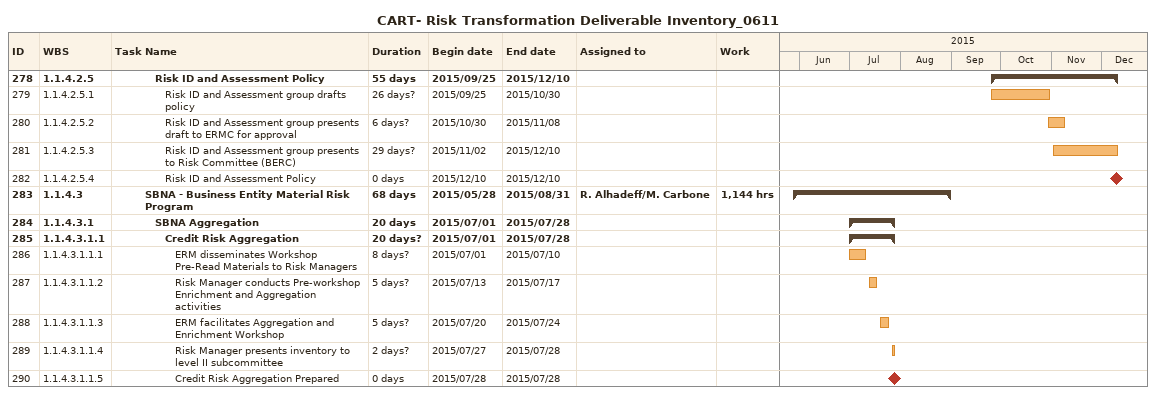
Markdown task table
CART- Risk Transformation Deliverable Inventory_0611

| ID | WBS | Task | Duration | Start | Finish | Resources | Work (h) |
|---|---|---|---|---|---|---|---|
| 278 | 1.1.4.2.5 | **Risk ID and Assessment Policy** | 55d | 2015-09-25 | 2015-12-10 |  |  |
| 279 | 1.1.4.2.5.1 | Risk ID and Assessment group drafts policy | 26d? | 2015-09-25 | 2015-10-30 |  |  |
| 280 | 1.1.4.2.5.2 | Risk ID and Assessment group presents draft to ERMC for approval | 6d? | 2015-10-30 | 2015-11-08 |  |  |
| 281 | 1.1.4.2.5.3 | Risk ID and Assessment group presents to Risk Committee (BERC) | 29d? | 2015-11-02 | 2015-12-10 |  |  |
| 282 | 1.1.4.2.5.4 | Risk ID and Assessment Policy | 0d | 2015-12-10 | 2015-12-10 |  |  |
| 283 | 1.1.4.3 | **SBNA - Business Entity Material Risk Program** | 68d | 2015-05-28 | 2015-08-31 | R. Alhadeff/M. Carbone | 1144 |
| 284 | 1.1.4.3.1 | **SBNA Aggregation** | 20d | 2015-07-01 | 2015-07-28 |  |  |
| 285 | 1.1.4.3.1.1 | **Credit Risk Aggregation** | 20d? | 2015-07-01 | 2015-07-28 |  |  |
| 286 | 1.1.4.3.1.1.1 | ERM disseminates Workshop Pre-Read Materials to Risk Managers | 8d? | 2015-07-01 | 2015-07-10 |  |  |
| 287 | 1.1.4.3.1.1.2 | Risk Manager conducts Pre-workshop Enrichment and Aggregation activities | 5d? | 2015-07-13 | 2015-07-17 |  |  |
| 288 | 1.1.4.3.1.1.3 | ERM facilitates Aggregation and Enrichment Workshop | 5d? | 2015-07-20 | 2015-07-24 |  |  |
| 289 | 1.1.4.3.1.1.4 | Risk Manager presents inventory to level II subcommittee | 2d? | 2015-07-27 | 2015-07-28 |  |  |
| 290 | 1.1.4.3.1.1.5 | Credit Risk Aggregation Prepared | 0d | 2015-07-28 | 2015-07-28 |  |  |
